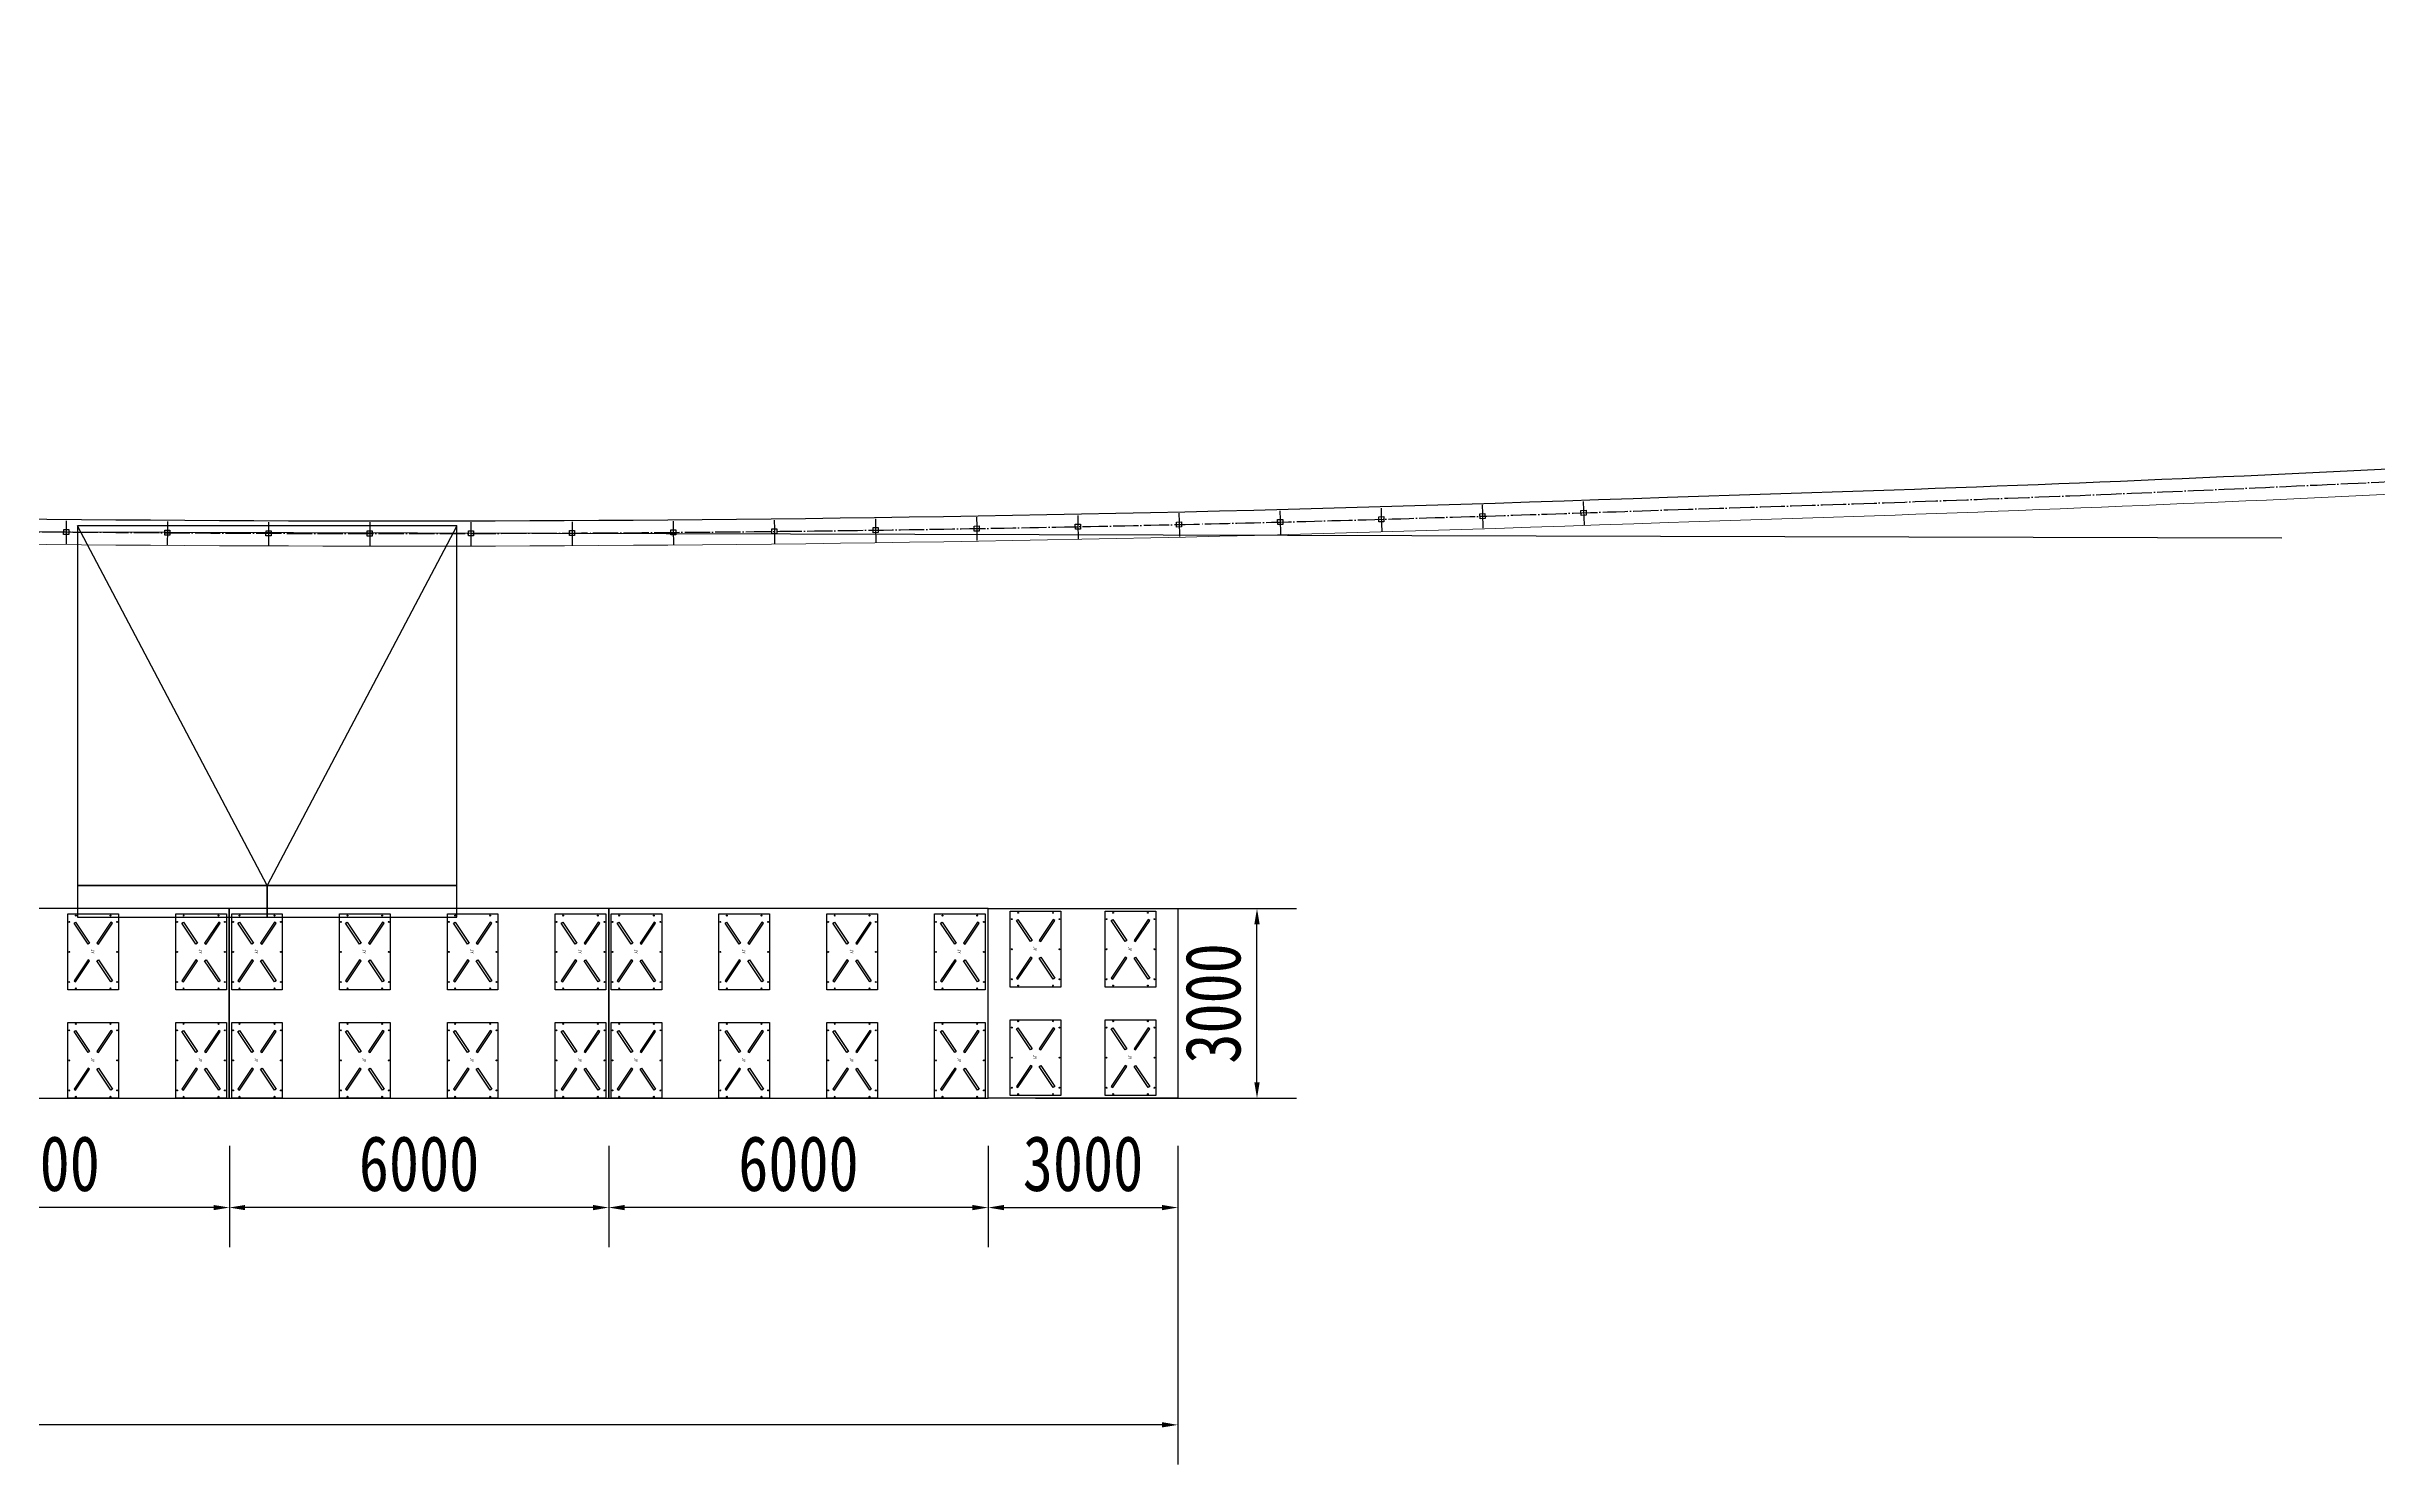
# Model space of a CAD drawing. Header units: millimetres. Extents: x -2018967 to 3675, y -751 to 1571936.
# Drawn here: x -1837938 to -1801080, y 1097384 to 1119796 of the extents above; entities that cross this region are included whole.
import ezdxf

# ---------------------------------------------------------------- set-up
doc = ezdxf.new("R2010")
doc.units = ezdxf.units.MM
doc.header["$LTSCALE"] = 1000
doc.linetypes.add('DOTE', pattern=[2.42, 2, -0.2, 0.02, -0.2])
doc.layers.get('0').update_dxf_attribs({"linetype": 'CONTINUOUS'})
doc.layers.get('DEFPOINTS').update_dxf_attribs({"linetype": 'CONTINUOUS'})
for name, color, linetype in [('1-中心线', 4, 'DOTE'), ('1-构筑物', 232, 'CONTINUOUS'), ('1-水岸线', 5, 'CONTINUOUS'), ('1-细部表达', 252, 'CONTINUOUS'), ('1-铺装分割线', 3, 'CONTINUOUS'), ('PUB_TEXT', 7, 'CONTINUOUS'), ('W-ALUMINUM_FRAME铝架', 30, 'CONTINUOUS')]:
    doc.layers.add(name, color=color, linetype=linetype)
doc.styles.add('STANDARD_T3', font='simplex.shx', dxfattribs={"width": 0.7, "bigfont": 'gbcbig.shx'})
doc.styles.add('黑体', font='simhei.ttf', dxfattribs={"width": 0.8})
doc.dimstyles.new('W&&250', dxfattribs={"dimtxt": 875, "dimasz": 250, "dimexe": 625, "dimexo": 750, "dimgap": 250, "dimtad": 1, "dimdec": 0, "dimzin": 0, "dimdsep": 46, "dimtxsty": 'STANDARD_T3', "dimcen": 0.09, "dimclrd": 1, "dimclre": 1, "dimclrt": 7, "dimazin": 2, "dimtfac": 1, "dimtdec": 0, "dimtix": 1, "dimtmove": 2, "dimatfit": 3, "dimfxl": 100, "dimtolj": 1, "dimtzin": 0, "dimarcsym": 0})

# ---------------------------------------------------------------- blocks, each defined once
blk = doc.blocks.new('*D850')
at = {"color": 1, "lineweight": -2, "transparency": 16777216}
for p, q in [((-1822298, 1106171), (-1818172, 1106171)), ((-1818797, 1103421), (-1818797, 1105921)), ((-1822298, 1103171), (-1818172, 1103171))]:
    blk.add_line(p, q, dxfattribs=at)
at = {"color": 1, "transparency": 16777216}
for points in [[(-1818839, 1105921), (-1818755, 1105921), (-1818797, 1106171)], [(-1818839, 1103421), (-1818755, 1103421), (-1818797, 1103171)]]:
    blk.add_solid(points, dxfattribs=at)
at = {"layer": 'DEFPOINTS', "color": 0, "transparency": 16777216}
for p in [(-1823048, 1106171), (-1818797, 1106171), (-1823048, 1103171)]:
    blk.add_point(p, dxfattribs=at)
at = {"color": 7, "transparency": 16777216, "insert": (-1819489, 1104671), "char_height": 875, "attachment_point": 5, "rotation": 90, "style": '黑体'}
blk.add_mtext('\\A1;3000', dxfattribs=at)
blk = doc.blocks.new('*U845')
at = {"layer": 'W-ALUMINUM_FRAME铝架', "color": 3}
blk.add_lwpolyline([(-6000, -1500), (6000, -1500), (6000, 1500), (-6000, 1500)], close=True, dxfattribs=at)
blk = doc.blocks.new('*U846')
at = {"color": 0, "linetype": 'ByBlock', "lineweight": -2, "transparency": 16777216}
for p in [(-48000, 0), (-36000, 0), (-24000, 0), (-12000, 0), (0, 0)]:
    blk.add_blockref('*U845', p, dxfattribs=at)
blk = doc.blocks.new('*D864')
at = {"color": 1, "lineweight": -2, "transparency": 16777216}
for p, q in [((-1891048, 1102421), (-1891048, 1097384)), ((-1820048, 1102421), (-1820048, 1097384)), ((-1890798, 1098009), (-1856012, 1098009)), ((-1820298, 1098009), (-1853085, 1098009))]:
    blk.add_line(p, q, dxfattribs=at)
at = {"color": 1, "transparency": 16777216}
for points in [[(-1890798, 1098051), (-1890798, 1097968), (-1891048, 1098009)], [(-1820298, 1098051), (-1820298, 1097968), (-1820048, 1098009)]]:
    blk.add_solid(points, dxfattribs=at)
at = {"layer": 'DEFPOINTS', "color": 0, "transparency": 16777216}
for p in [(-1891048, 1103171), (-1820048, 1103171), (-1820048, 1098009)]:
    blk.add_point(p, dxfattribs=at)
at = {"color": 7, "transparency": 16777216, "insert": (-1854548, 1098009), "char_height": 875, "attachment_point": 5, "style": '黑体'}
blk.add_mtext('\\A1;71000', dxfattribs=at)
blk = doc.blocks.new('*U847')
blk.add_lwpolyline([(-3000, -1500), (3000, -1500), (3000, 1500), (-3000, 1500)], close=True)
blk = doc.blocks.new('*U848')
at = {"color": 0, "linetype": 'ByBlock', "lineweight": -2, "transparency": 16777216}
for p in [(-54000, 0), (-48000, 0), (-42000, 0), (-36000, 0), (-30000, 0), (-24000, 0), (-18000, 0), (-12000, 0), (-6000, 0), (0, 0)]:
    blk.add_blockref('*U847', p, dxfattribs=at)
blk = doc.blocks.new('*D859')
at = {"color": 1, "lineweight": -2, "transparency": 16777216}
for p, q in [((-1829048, 1102421), (-1829048, 1100819)), ((-1823048, 1102421), (-1823048, 1100819)), ((-1823298, 1101444), (-1828798, 1101444))]:
    blk.add_line(p, q, dxfattribs=at)
at = {"color": 1, "transparency": 16777216}
for points in [[(-1828798, 1101485), (-1828798, 1101402), (-1829048, 1101444)], [(-1823298, 1101485), (-1823298, 1101402), (-1823048, 1101444)]]:
    blk.add_solid(points, dxfattribs=at)
at = {"layer": 'DEFPOINTS', "color": 0, "transparency": 16777216}
for p in [(-1829048, 1103171), (-1823048, 1103171), (-1829048, 1101444)]:
    blk.add_point(p, dxfattribs=at)
at = {"color": 7, "transparency": 16777216, "insert": (-1826048, 1102136), "char_height": 875, "attachment_point": 5, "style": '黑体'}
blk.add_mtext('\\A1;6000', dxfattribs=at)
blk = doc.blocks.new('*D860')
at = {"color": 1, "lineweight": -2, "transparency": 16777216}
for p, q in [((-1835048, 1102421), (-1835048, 1100819)), ((-1829048, 1102421), (-1829048, 1100819)), ((-1829298, 1101444), (-1834798, 1101444))]:
    blk.add_line(p, q, dxfattribs=at)
at = {"color": 1, "transparency": 16777216}
for points in [[(-1834798, 1101485), (-1834798, 1101402), (-1835048, 1101444)], [(-1829298, 1101485), (-1829298, 1101402), (-1829048, 1101444)]]:
    blk.add_solid(points, dxfattribs=at)
at = {"layer": 'DEFPOINTS', "color": 0, "transparency": 16777216}
for p in [(-1835048, 1103171), (-1829048, 1103171), (-1835048, 1101444)]:
    blk.add_point(p, dxfattribs=at)
at = {"color": 7, "transparency": 16777216, "insert": (-1832048, 1102136), "char_height": 875, "attachment_point": 5, "style": '黑体'}
blk.add_mtext('\\A1;6000', dxfattribs=at)
blk = doc.blocks.new('*D861')
at = {"color": 1, "lineweight": -2, "transparency": 16777216}
for p, q in [((-1841048, 1102421), (-1841048, 1100819)), ((-1835048, 1102421), (-1835048, 1100819)), ((-1835298, 1101444), (-1840798, 1101444))]:
    blk.add_line(p, q, dxfattribs=at)
at = {"color": 1, "transparency": 16777216}
for points in [[(-1840798, 1101485), (-1840798, 1101402), (-1841048, 1101444)], [(-1835298, 1101485), (-1835298, 1101402), (-1835048, 1101444)]]:
    blk.add_solid(points, dxfattribs=at)
at = {"layer": 'DEFPOINTS', "color": 0, "transparency": 16777216}
for p in [(-1841048, 1103171), (-1835048, 1103171), (-1841048, 1101444)]:
    blk.add_point(p, dxfattribs=at)
at = {"color": 7, "transparency": 16777216, "insert": (-1838048, 1102136), "char_height": 875, "attachment_point": 5, "style": '黑体'}
blk.add_mtext('\\A1;6000', dxfattribs=at)
blk = doc.blocks.new('langan')
at = {"layer": '1-中心线'}
blk.add_lwpolyline([(0, 0.178), (0, 0.04), (0, -0.19)], dxfattribs=at)
at = {"layer": '1-细部表达'}
blk.add_lwpolyline([(-0.04, 0.04), (0.04, 0.04), (0.04, -0.04), (-0.04, -0.04)], close=True, dxfattribs=at)
blk = doc.blocks.new('$matou$00000186')
for points in [[(-600, 400), (600, 400), (600, -400), (-600, -400)], [(-456, 304), (-472, 279), (-140, 57), (-123, 82)], [(456, 304), (472, 279), (140, 57), (123, 82)], [(-456, -304), (-472, -279), (-140, -57), (-123, -82)], [(456, -304), (472, -279), (140, -57), (123, -82)]]:
    blk.add_lwpolyline(points, close=True)
at = {"color": 1}
for centre in [(-475, 378), (0, 378), (475, 378), (-575, 275), (575, 275), (-575, -275), (575, -275), (-475, -378), (0, -378), (475, -378)]:
    blk.add_circle(centre, 7, dxfattribs=at)
at = {"layer": 'PUB_TEXT', "style": '黑体', "width": 0.8}
blk.add_text('JY', height=52.6, dxfattribs=at).set_placement((-44, -35))
blk = doc.blocks.new('*U884')
at = {"rotation": 270}
blk.add_blockref('$matou$00000186', (0, 0), dxfattribs=at)
blk = doc.blocks.new('*U885')
at = {"color": 0, "linetype": 'ByBlock', "lineweight": -2, "transparency": 16777216}
for p in [(0, 1714), (1705, 1714), (3410, 1714), (5115, 1714), (0, 0), (1705, 0), (3410, 0), (5115, 0)]:
    blk.add_blockref('*U884', p, dxfattribs=at)
blk = doc.blocks.new('*U882')
blk.add_blockref('*U885', (-2557.5, -857))
blk = doc.blocks.new('*U883')
at = {"color": 0, "linetype": 'ByBlock', "lineweight": -2, "transparency": 16777216}
for p in [(-54000, 0), (-48000, 0), (-42000, 0), (-36000, 0), (-30000, 0), (-24000, 0), (-18000, 0), (-12000, 0), (-6000, 0), (0, 0)]:
    blk.add_blockref('*U882', p, dxfattribs=at)
blk = doc.blocks.new('*U915')
at = {"rotation": 270}
blk.add_blockref('$matou$00000186', (0, 0), dxfattribs=at)
blk = doc.blocks.new('*U916')
at = {"color": 0, "linetype": 'ByBlock', "lineweight": -2, "transparency": 16777216}
for p in [(0, 1714), (1500, 1714), (0, 0), (1500, 0)]:
    blk.add_blockref('*U915', p, dxfattribs=at)
blk = doc.blocks.new('*D917')
at = {"color": 1, "lineweight": -2, "transparency": 16777216}
for p, q in [((-1823048, 1102421), (-1823048, 1100819)), ((-1820048, 1102421), (-1820048, 1100819)), ((-1822798, 1101444), (-1820298, 1101444))]:
    blk.add_line(p, q, dxfattribs=at)
at = {"color": 1, "transparency": 16777216}
for points in [[(-1822798, 1101485), (-1822798, 1101402), (-1823048, 1101444)], [(-1820298, 1101485), (-1820298, 1101402), (-1820048, 1101444)]]:
    blk.add_solid(points, dxfattribs=at)
at = {"layer": 'DEFPOINTS', "color": 0, "transparency": 16777216}
for p in [(-1823048, 1103171), (-1820048, 1103171), (-1820048, 1101444)]:
    blk.add_point(p, dxfattribs=at)
at = {"color": 7, "transparency": 16777216, "insert": (-1821548, 1102136), "char_height": 875, "attachment_point": 5, "style": '黑体'}
blk.add_mtext('\\A1;3000', dxfattribs=at)

msp = doc.modelspace()

# ---------------------------------------------------------------- linework, layer by layer
at = {"color": 8}
msp.add_lwpolyline([(-1892241.7, 1116012.8), (-1892241.7, 1116012.8), (-1863521.1, 1112193.8), (-1802589.5, 1112030)], dxfattribs=at)
at = {"layer": '1-中心线', "ltscale": 0.2}
msp.add_lwpolyline([(-1881976.7, 1114872.5, -0.0007083), (-1871935.7, 1113453.4, 0.0051525), (-1863521.1, 1112298.5), (-1847204.9, 1112300.6, 0.016127), (-1812298.9, 1112474.3, 0.0086787), (-1791452.3, 1113453.8, -0.0274266), (-1786744.8, 1113895.1)], format="xyb", dxfattribs=at)
at = {"layer": '1-水岸线', "linetype": 'ByBlock', "lineweight": 0}
msp.add_lwpolyline([(-1899858, 1118112.2, 0.0386291), (-1892751.2, 1116277.2, 0.0078984), (-1885969.5, 1115226.9, -0.0009879), (-1871964.4, 1113255.5, 0.0051599), (-1863533.7, 1112098.5), (-1847207.6, 1112100.6, 0.0161254), (-1812292.2, 1112274.4, 0.0086819), (-1791431, 1113254.7, -0.0508757), (-1782726.8, 1113662.7, 0.1302663), (-1775462.7, 1115167.4, -0.0697877), (-1771358.7, 1116545.6, 0.0234381), (-1761026.5, 1118981.1, 0.0549261), (-1748860.7, 1119795.8)], format="xyb", dxfattribs=at)
at = {"layer": '1-铺装分割线', "linetype": 'ByBlock'}
msp.add_lwpolyline([(-1881948.9, 1115070.6, -0.0007083), (-1871906.9, 1113651.3, 0.0051451), (-1863508.5, 1112498.5), (-1847202.2, 1112500.6, 0.0161286), (-1812305.5, 1112674.2, 0.0086756), (-1791473.5, 1113652.8, -0.027378), (-1786752.6, 1114094.9)], format="xyb", dxfattribs=at)
at = {"layer": 'W-ALUMINUM_FRAME铝架', "color": 4}
for points in [[(-1831448.4, 1106534.6), (-1831448.4, 1112220.5), (-1837448.4, 1112220.5), (-1837448.4, 1106534.6)], [(-1837448.4, 1106034.6), (-1834448.4, 1106034.6), (-1834448.4, 1106534.6), (-1837448.4, 1106534.6)], [(-1834448.4, 1106034.6), (-1831448.4, 1106034.6), (-1831448.4, 1106534.6), (-1834448.4, 1106534.6)]]:
    msp.add_lwpolyline(points, close=True, dxfattribs=at)
msp.add_lwpolyline([(-1831448.4, 1112220.5), (-1834448.4, 1106534.6), (-1837448.4, 1112220.5)], dxfattribs=at)
at = {"layer": 'W-ALUMINUM_FRAME铝架', "color": 3}
msp.add_lwpolyline([(-1823048.4, 1106170.6), (-1820048.4, 1106170.6), (-1820048.4, 1103170.6), (-1823048.4, 1103170.6)], close=True, dxfattribs=at)

# ---------------------------------------------------------------- block references
for name, p in [('*U846', (-1829048.4, 1104670.6)), ('*U848', (-1826048.4, 1104670.6)), ('*U916', (-1822298, 1103813.6)), ('*U883', (-1826053, 1104627.6))]:
    msp.add_blockref(name, p)
at = {"layer": '1-构筑物'}
for p, xscale, yscale, zscale, rotation in [((-1821629.1, 1112207.3), 999.9999999999998, 999.9999999999998, 999.9999999999998, 1.144839876957448), ((-1820029.5, 1112241.7), 1000, 1000, 1000, 1.314210111604431), ((-1818430, 1112280.7), 999.9999999999994, 999.9999999999994, 999.9999999999994, 1.48358034619009), ((-1816830.6, 1112324.5), 1000, 1000, 1000, 1.652950580836088), ((-1815231.3, 1112373), 1000, 1000, 1000, 1.822320815641839), ((-1813632.2, 1112426.3), 1000, 1000, 1000, 1.991691050636593), ((-1837628.3, 1112124.1), 1000.000000000001, 1000.000000000001, 1000.000000000001, 359.451137529513), ((-1836028.4, 1112111.2), 1000, 1000, 1000, 359.6205077645332), ((-1834428.4, 1112102.9), 1000, 1000, 1000, 359.7898779992739), ((-1832828.4, 1112099.4), 1000, 1000, 1000, 359.9592482338012), ((-1831228.4, 1112100.7), 999.9999999999993, 999.9999999999993, 999.9999999999993, 0.1286184688192469), ((-1829628.4, 1112106.6), 1000, 1000, 1000, 0.2979887028719904), ((-1828028.4, 1112117.3), 1000, 1000, 1000, 0.467358938146356), ((-1826428.5, 1112132.7), 1000, 1000, 1000, 0.636729173009861), ((-1824828.6, 1112152.9), 1000, 1000, 1000, 0.8060994074911044), ((-1823228.8, 1112177.7), 1000, 1000, 1000, 0.9754696425328055)]:
    msp.add_blockref('langan', p, dxfattribs=dict(at, xscale=xscale, yscale=yscale, zscale=zscale, rotation=rotation))

# ---------------------------------------------------------------- dimensions: what is measured, and where the dimension line sits
dim = msp.add_linear_dim(base=(-1818797, 1106170.6), p1=(-1823048.4, 1103170.6), p2=(-1823048.4, 1106170.6), angle=90, dimstyle='W&&250', override={"dimtxsty": '黑体'})
dim.commit()
dim.dimension.update_dxf_attribs({"geometry": '*D850', "text_midpoint": (-1819489.4, 1104670.6)})
dim = msp.add_linear_dim(base=(-1820048.4, 1098009.3), p1=(-1891048.4, 1103170.6), p2=(-1820048.4, 1103170.6), dimstyle='W&&250', override={"dimtxsty": '黑体'})
dim.commit()
dim.dimension.update_dxf_attribs({"geometry": '*D864', "text_midpoint": (-1854548.4, 1098009.3), "dimtype": 160})
for base, p1, p2, picture, middle in [((-1841048.4, 1101443.6), (-1835048.4, 1103170.6), (-1841048.4, 1103170.6), '*D861', (-1838048.4, 1102136)), ((-1835048.4, 1101443.6), (-1829048.4, 1103170.6), (-1835048.4, 1103170.6), '*D860', (-1832048.4, 1102136)), ((-1829048.4, 1101443.6), (-1823048.4, 1103170.6), (-1829048.4, 1103170.6), '*D859', (-1826048.4, 1102136)), ((-1820048.4, 1101443.6), (-1823048.4, 1103170.6), (-1820048.4, 1103170.6), '*D917', (-1821548.4, 1102136))]:
    dim = msp.add_linear_dim(base=base, p1=p1, p2=p2, dimstyle='W&&250', override={"dimtxsty": '黑体'})
    dim.commit()
    dim.dimension.update_dxf_attribs({"geometry": picture, "text_midpoint": middle})

doc.saveas('drawing.dxf')
